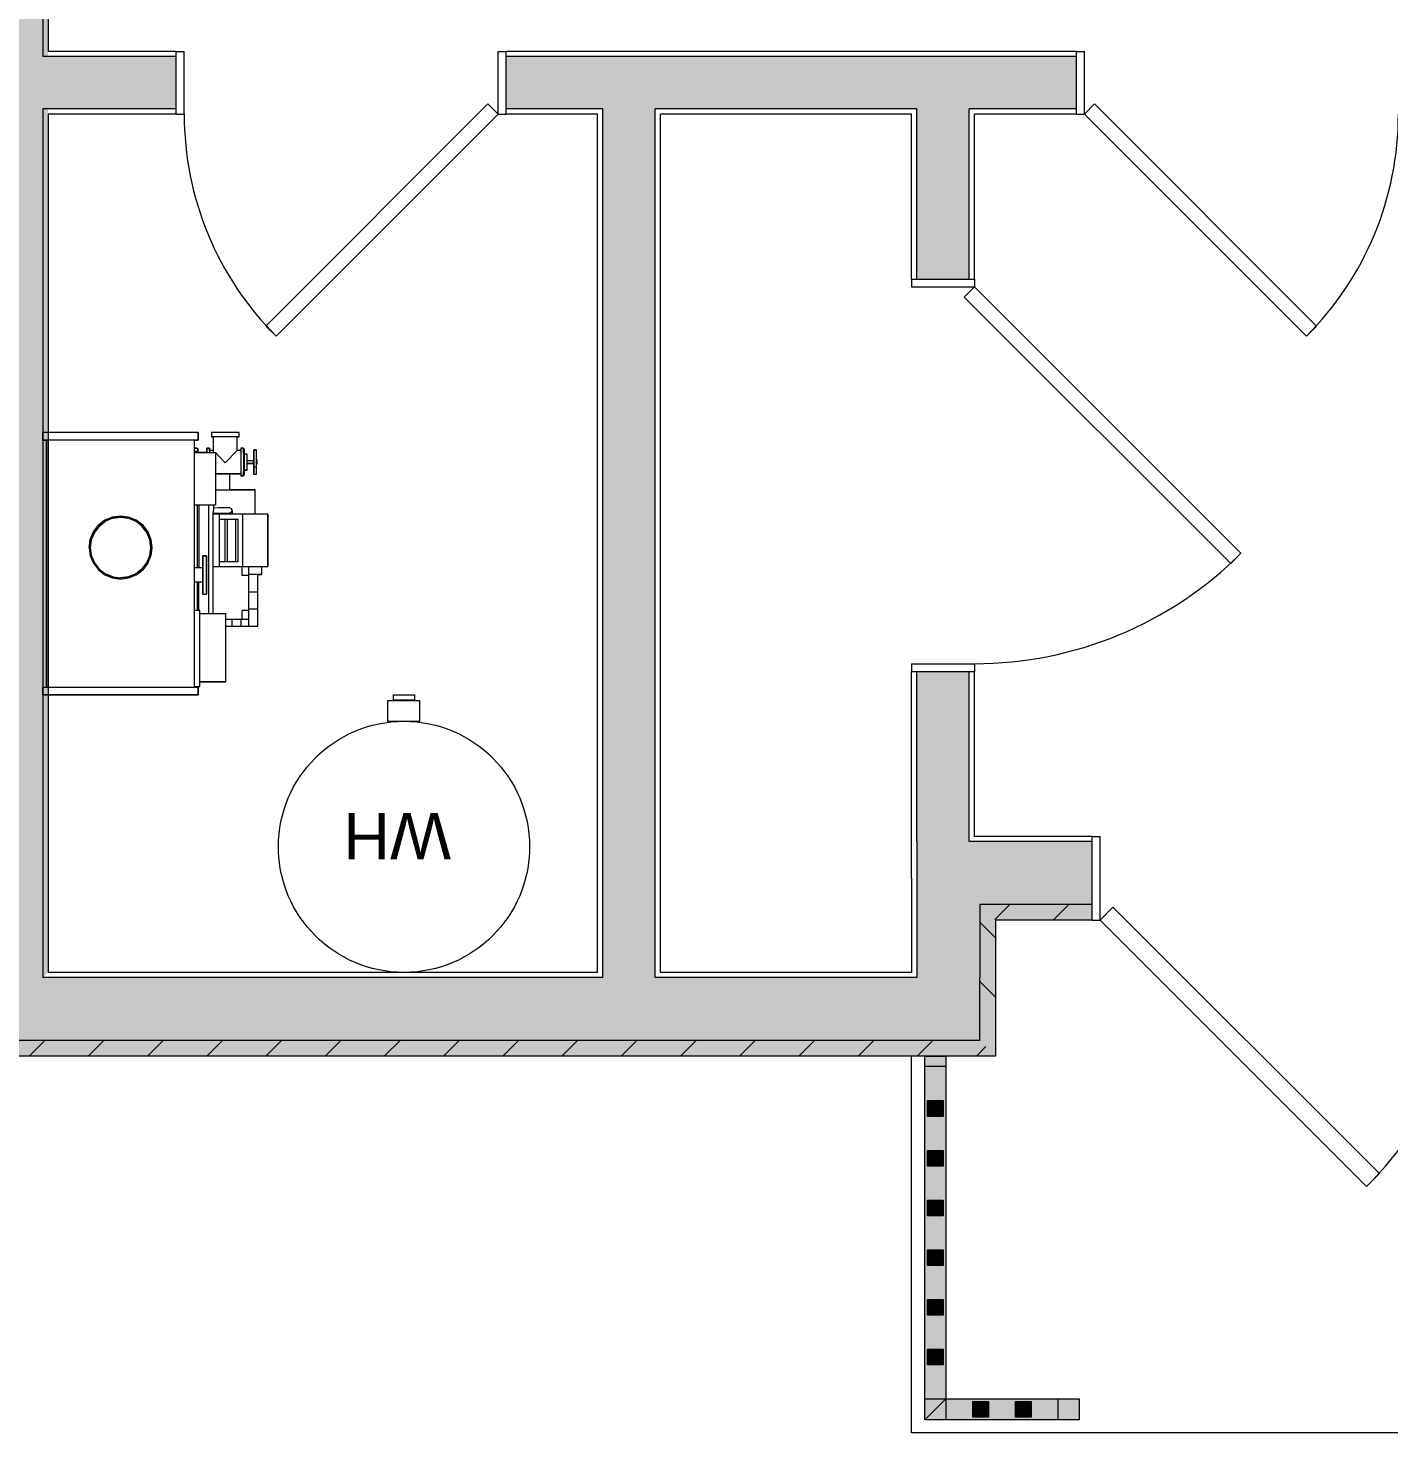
# Model space of a CAD drawing. Header units: inches. Extents: x 99 to 12024, y -5408 to 2559.
# Drawn here: x 8637.7 to 8767.7, y -4034.8 to -3900.6 of the extents above; entities that cross this region are included whole.
import ezdxf

# ---------------------------------------------------------------- set-up
doc = ezdxf.new("R2010")
doc.units = ezdxf.units.IN
doc.header["$LTSCALE"] = 96
doc.header["$MEASUREMENT"] = 0
doc.linetypes.add('ISO08W100', pattern=[0.96, 0.48, -0.12, 0.24, -0.12])
for name, color, linetype, lineweight in [('Doors', 5, 'Continuous', 5), ('Fixtures_ Interior', 231, 'Continuous', 0), ('Walls_  Invisible', 1, 'ISO08W100', 0), ('Walls_  Normal', 6, 'Continuous', 13), ('Walls_  Railings', 7, 'Continuous', 5)]:
    doc.layers.add(name, color=color, linetype=linetype, lineweight=lineweight)
doc.styles.get("Standard").update_dxf_attribs({"font": 'arial.ttf'})

# ---------------------------------------------------------------- blocks, each defined once
blk = doc.blocks.new('Oil Boiler CAD')
at = {"layer": 'Fixtures_ Interior', "lineweight": 0, "transparency": 33554687}
for p, q in [((-12.5, 6.68), (-12.5, 21.55)), ((-11.8, 21.55), (-12.5, 21.55)), ((-11.8, 6.68), (-11.8, 21.55)), ((11.8, 6.68), (11.8, 21.55)), ((12.5, 21.55), (11.8, 21.55)), ((12.5, 6.68), (12.5, 21.55)), ((11.8, 21.2), (-11.8, 21.2)), ((-4.15, 15.61), (-3.67, 16.23)), ((-3.6, 16.16), (-4.06, 15.56)), ((-3.05, 16.71), (-3.67, 16.23)), ((-3.6, 16.16), (-3, 16.62)), ((-2.33, 17.01), (-3.05, 16.71)), ((-2.3, 16.91), (-3, 16.62)), ((-1.55, 17.11), (-2.33, 17.01)), ((-1.55, 17.01), (-2.3, 16.91)), ((-1.55, 17.11), (-0.77, 17.01)), ((-0.8, 16.91), (-1.55, 17.01)), ((-0.8, 16.91), (-0.1, 16.62)), ((-0.77, 17.01), (-0.05, 16.71)), ((-0.1, 16.62), (0.5, 16.16)), ((-0.05, 16.71), (0.57, 16.23)), ((0.5, 16.16), (0.96, 15.56)), ((0.57, 16.23), (1.05, 15.61)), ((-4.45, 14.89), (-4.55, 14.11)), ((-4.45, 14.89), (-4.15, 15.61)), ((-4.35, 14.86), (-4.45, 14.11)), ((-4.35, 14.86), (-4.06, 15.56)), ((1.25, 14.86), (0.96, 15.56)), ((1.35, 14.89), (1.05, 15.61)), ((1.25, 14.86), (1.35, 14.11)), ((1.45, 14.11), (1.35, 14.89)), ((-4.45, 13.34), (-4.55, 14.11)), ((-4.45, 14.11), (-4.35, 13.36)), ((1.25, 13.36), (1.35, 14.11)), ((1.45, 14.11), (1.35, 13.34)), ((-4.15, 12.61), (-4.45, 13.34)), ((-4.35, 13.36), (-4.06, 12.66)), ((-3.67, 11.99), (-4.15, 12.61)), ((-3.6, 12.06), (-4.06, 12.66)), ((-3, 11.6), (-3.6, 12.06)), ((-0.1, 11.6), (0.5, 12.06)), ((0.5, 12.06), (0.96, 12.66)), ((1.05, 12.61), (0.57, 11.99)), ((0.96, 12.66), (1.25, 13.36)), ((1.05, 12.61), (1.35, 13.34)), ((-3.67, 11.99), (-3.05, 11.51)), ((-3.05, 11.51), (-2.33, 11.21)), ((-3, 11.6), (-2.3, 11.31)), ((-2.33, 11.21), (-1.55, 11.11)), ((-2.3, 11.31), (-1.55, 11.21)), ((-0.8, 11.31), (-1.55, 11.21)), ((-1.55, 11.11), (-0.77, 11.21)), ((-0.1, 11.6), (-0.8, 11.31)), ((-0.05, 11.51), (-0.77, 11.21)), ((-0.05, 11.51), (0.57, 11.99)), ((11.8, 7.03), (-11.8, 7.03)), ((-11.01, 7.03), (-11.01, 6.81)), ((-11.01, 6.81), (-11, 6.73)), ((-11, 6.73), (-10.62, 6.73)), ((-10.72, 6.81), (-10.72, 7.03)), ((-10.71, 6.73), (-10.72, 6.81)), ((-10.62, 7.03), (-10.62, 5.03)), ((-5.62, 7.03), (-5.62, 5.03)), ((0.38, 6.73), (-5.62, 6.73)), ((0.38, 6.23), (0.38, 7.03)), ((1.76, 6.23), (1.76, 7.03)), ((4.44, 6.73), (1.76, 6.73)), ((4.44, 6.53), (4.44, 7.03)), ((11.7, 7.03), (11.7, 6.53)), ((-12.5, 6.68), (-11.8, 6.68)), ((-12.5, 2.76), (-12.5, 5.41)), ((-12.5, 5.41), (-12.09, 5.41)), ((-12.09, 2.76), (-12.09, 5.41)), ((-10.62, 5.86), (-11.02, 5.86)), ((-11.02, 5.86), (-11.02, 5.61)), ((-11.02, 5.61), (-10.62, 5.61)), ((-10.62, 6.68), (-10.96, 6.68)), ((-5.62, 6.6), (0.38, 6.6)), ((2.9, 6.23), (-0.76, 6.23)), ((-0.76, 6.23), (-0.76, 5.89)), ((-0.76, 5.89), (2.9, 5.89)), ((4.44, 6.6), (1.76, 6.6)), ((2.9, 6.23), (2.9, 5.89)), ((11.7, 6.53), (4.44, 6.53)), ((4.75, 6.53), (4.75, 4.03)), ((11.25, 4.03), (11.25, 6.53)), ((11.8, 6.68), (12.5, 6.68)), ((-10.8, 5.23), (-10.62, 5.23)), ((-10.62, 5.03), (-5.62, 5.03)), ((-8.59, 2.6), (-8.59, 5.03)), ((-8.55, 3.66), (-8.55, 5.03)), ((-7.05, 5.03), (-7.05, 1.23)), ((-5.32, 4.74), (-5.31, 5.2)), ((-5.32, 3.66), (-5.32, 4.74)), ((-4.73, 0), (-4.73, 5.26)), ((-4.73, 4.66), (0.27, 4.66)), ((-4.23, 2.84), (-4.23, 4.66)), ((-4.23, 4.14), (-0.22, 4.14)), ((-0.22, 4.66), (-0.22, 2.84)), ((0.27, 5.26), (0.27, 0)), ((11.25, 4.03), (4.75, 4.03)), ((5.27, 4.03), (5.27, 1.82)), ((5.95, 4.03), (5.95, 0.98)), ((-12.09, 2.76), (-12.5, 2.76)), ((-10.79, 2.95), (-12.09, 2.95)), ((-7.05, 3.66), (-8.55, 3.66)), ((-5.32, 3.66), (-5.26, 3.48)), ((-5.09, 3.41), (-5.26, 3.48)), ((-4.91, 3.48), (-5.09, 3.41)), ((-5.09, 3.41), (-4.73, 3.41)), ((-4.91, 3.48), (-4.83, 3.66)), ((-0.22, 3.87), (-4.23, 3.87)), ((-0.22, 3.06), (-4.23, 3.06)), ((-0.22, 2.84), (-4.23, 2.84)), ((5.27, 3.45), (5.95, 3.45)), ((-11.02, 2.6), (-8.37, 2.6)), ((-11.02, 2.35), (-11.02, 2.6)), ((-11.02, 2.35), (-8.37, 2.35)), ((-10.92, 2.35), (-10.92, 2.25)), ((-8.47, 2.25), (-10.92, 2.25)), ((-8.54, 1.35), (-10.85, 1.35)), ((-10.85, 1.35), (-10.85, 1.1)), ((-10.44, 2), (-10.44, 2.25)), ((-8.94, 2), (-10.44, 2)), ((-9.83, 1.37), (-9.83, 2)), ((-9.56, 1.37), (-9.83, 1.37)), ((-9.56, 1.37), (-9.56, 2)), ((-8.94, 2), (-8.94, 2.25)), ((-8.54, 1.35), (-8.54, 1.1)), ((-8.47, 2.35), (-8.47, 2.25)), ((-8.37, 2.35), (-8.37, 2.6)), ((0.27, 2.4), (-4.73, 2.4)), ((1.11, 2.46), (0.27, 2.46)), ((5.95, 1.82), (0.27, 1.82)), ((1.02, 0.58), (1.02, 1.82)), ((1.11, 1.82), (1.11, 2.46)), ((2.67, 1.82), (2.67, 0.98)), ((4.31, 0.98), (4.31, 1.82)), ((5.27, 2.46), (4.44, 2.46)), ((4.44, 1.82), (4.44, 2.46)), ((5.27, 2.59), (5.95, 2.59)), ((-8.54, 1.1), (-10.85, 1.1)), ((-9.9, 1.1), (-9.9, 1.03)), ((-9.49, 1.03), (-9.9, 1.03)), ((-9.49, 1.03), (-9.49, 1.1)), ((-4.73, 1.23), (-7.05, 1.23)), ((-4.73, 0), (0.27, 0)), ((1.02, 0.58), (0.27, 0.58)), ((5.95, 0.98), (1.02, 0.98))]:
    blk.add_line(p, q, dxfattribs=at)
for points in [[(-12.5, 2.92), (-12.5, 3.22), (-12.5, 3.63), (-12.5, 4.09), (-12.5, 4.55), (-12.5, 4.95), (-12.5, 5.25), (-12.5, 5.41), (-12.09, 5.41), (-12.09, 5.23), (-10.8, 5.23), (-10.8, 5.61), (-10.86, 5.61), (-11.02, 5.61), (-11.02, 5.86), (-10.86, 5.86), (-10.62, 5.86), (-10.62, 6.68), (-10.7, 6.68), (-10.96, 6.68), (-11, 6.73), (-11.01, 6.81), (-11.01, 7.03), (-11.8, 7.03), (-11.8, 6.68), (-12.5, 6.68), (-12.5, 21.55), (-11.8, 21.55), (-11.8, 21.2), (11.8, 21.2), (11.8, 21.55), (12.5, 21.55), (12.5, 6.68), (11.8, 6.68), (11.8, 7.03), (11.7, 7.03), (11.7, 6.53), (11.25, 6.53), (11.25, 4.03), (5.95, 4.03), (5.95, 3.45), (5.95, 2.59), (5.95, 1.82), (5.95, 1.28), (5.95, 0.98), (4.31, 0.98), (2.67, 0.98), (1.02, 0.98), (1.02, 0.93), (1.02, 0.58), (0.27, 0.58), (0.27, 0.42), (0.27, 0), (-4.73, 0), (-4.73, 0.42), (-4.73, 0.66), (-4.73, 1.23), (-7.05, 1.23), (-7.05, 1.5), (-7.05, 2), (-7.05, 2.68), (-7.05, 3.45), (-7.05, 3.66), (-8.55, 3.66), (-8.55, 5.03), (-8.59, 5.03), (-8.59, 2.6), (-8.53, 2.6), (-8.37, 2.6), (-8.37, 2.35), (-8.53, 2.35), (-8.83, 2.35), (-8.47, 2.35), (-8.47, 2.25), (-8.94, 2.25), (-8.94, 2), (-9.04, 2), (-9.32, 2), (-9.56, 2), (-9.56, 1.37), (-9.44, 1.35), (-9.95, 1.35), (-9.83, 1.37), (-9.83, 2), (-10.07, 2), (-10.34, 2), (-10.44, 2), (-10.44, 2.25), (-10.92, 2.25), (-10.92, 2.35), (-10.56, 2.35), (-10.86, 2.35), (-11.02, 2.35), (-11.02, 2.6), (-10.86, 2.6), (-10.8, 2.6), (-10.79, 2.95), (-12.09, 2.95), (-12.09, 2.76), (-12.5, 2.76)], [(-4.45, 14.89), (-4.15, 15.61), (-3.67, 16.23), (-3.05, 16.71), (-2.33, 17.01), (-1.55, 17.11), (-0.77, 17.01), (-0.05, 16.71), (0.57, 16.23), (1.05, 15.61), (1.35, 14.89), (1.45, 14.11), (1.35, 13.34), (1.05, 12.61), (0.57, 11.99), (-0.05, 11.51), (-0.77, 11.21), (-1.55, 11.11), (-2.33, 11.21), (-3.05, 11.51), (-3.67, 11.99), (-4.15, 12.61), (-4.45, 13.34), (-4.55, 14.11)], [(-4.35, 14.86), (-4.06, 15.56), (-3.6, 16.16), (-3, 16.62), (-2.3, 16.91), (-1.55, 17.01), (-0.8, 16.91), (-0.1, 16.62), (0.5, 16.16), (0.96, 15.56), (1.25, 14.86), (1.35, 14.11), (1.25, 13.36), (0.96, 12.66), (0.5, 12.06), (-0.1, 11.6), (-0.8, 11.31), (-1.55, 11.21), (-2.3, 11.31), (-3, 11.6), (-3.6, 12.06), (-4.06, 12.66), (-4.35, 13.36), (-4.45, 14.11)], [(-0.76, 6.23), (0.38, 6.23), (1.76, 6.23), (2.9, 6.23), (2.9, 5.89), (-0.76, 5.89)], [(-8.54, 1.1), (-10.85, 1.1), (-10.85, 1.35), (-8.54, 1.35)], [(-9.21, 1.35), (-8.54, 1.35), (-8.54, 1.1), (-9.21, 1.1)], [(-9.78, 1.1), (-9.61, 1.1), (-9.49, 1.1), (-9.49, 1.03), (-9.61, 1.03), (-9.78, 1.03), (-9.9, 1.03), (-9.9, 1.1)]]:
    blk.add_lwpolyline(points, close=True, dxfattribs=at)
for points in [[(-12.09, 5.23), (-10.8, 5.23), (-10.8, 5.61)], [(-5.62, 5.75), (-5.61, 5.68), (4.75, 5.68)], [(-10.79, 2.95), (-9.63, 4.09), (-10.62, 5.03)], [(-5.62, 5.2), (-5.3, 5.2), (-5.17, 5.2), (-4.84, 5.26), (4.75, 5.26)], [(-4.84, 5.26), (-4.83, 4.64), (-4.83, 3.66)]]:
    blk.add_lwpolyline(points, dxfattribs=at)
blk = doc.blocks.new('Large Gas WH')
at = {"layer": 'Fixtures_ Interior', "lineweight": 0, "transparency": 33554687}
for p, q in [((-1.53, 23.99), (-1.53, 25.99)), ((-1.53, 25.99), (1.47, 25.99)), ((-1.01, 26.01), (-1.01, 26.51)), ((-1.01, 26.51), (0.99, 26.51)), ((0.99, 26.01), (-1.01, 26.01)), ((0.99, 26.51), (0.99, 26.01)), ((1.47, 25.99), (1.47, 23.99)), ((1.47, 23.99), (-1.53, 23.99))]:
    blk.add_line(p, q, dxfattribs=at)
blk.add_circle((0, 12), 12, dxfattribs=at)
at = {"layer": 'Fixtures_ Interior', "lineweight": 0, "transparency": 33554687, "insert": (4.5, 15.22), "char_height": 4.4186, "width": 10.4434, "attachment_point": 7, "rotation": 180}
blk.add_mtext('\\fArial|b0|i0|c0|p0;WH\\P', dxfattribs=at)

msp = doc.modelspace()

# ---------------------------------------------------------------- linework, layer by layer
at = {"layer": 'Doors', "transparency": 33554687}
for p, q in [((8651.87, -3902.79), (8652.62, -3902.79)), ((8651.87, -3908.79), (8651.87, -3902.79)), ((8652.62, -3908.79), (8652.62, -3902.79)), ((8682.62, -3902.79), (8683.37, -3902.79)), ((8682.62, -3908.79), (8682.62, -3902.79)), ((8683.37, -3908.79), (8683.37, -3902.79)), ((8737.87, -3902.79), (8738.62, -3902.79)), ((8737.87, -3908.79), (8737.87, -3902.79)), ((8738.62, -3908.79), (8738.62, -3902.79)), ((8681.64, -3907.81), (8660.43, -3929.03)), ((8681.64, -3907.81), (8682.62, -3908.79)), ((8739.59, -3907.81), (8738.62, -3908.79)), ((8739.59, -3907.81), (8760.8, -3929.03)), ((8651.87, -3908.79), (8652.62, -3908.79)), ((8682.62, -3908.79), (8661.4, -3930)), ((8682.62, -3908.79), (8683.37, -3908.79)), ((8737.87, -3908.79), (8738.62, -3908.79)), ((8738.62, -3908.79), (8759.83, -3930)), ((8722.12, -3924.54), (8722.12, -3925.29)), ((8722.12, -3924.54), (8728.12, -3924.54)), ((8728.12, -3924.54), (8728.12, -3925.29)), ((8722.12, -3925.29), (8728.12, -3925.29)), ((8727.14, -3926.26), (8728.12, -3925.29)), ((8728.12, -3925.29), (8753.57, -3950.74)), ((8727.14, -3926.26), (8752.6, -3951.71)), ((8661.4, -3930), (8660.43, -3929.03)), ((8759.83, -3930), (8760.8, -3929.03)), ((8753.57, -3950.74), (8752.6, -3951.71)), ((8722.12, -3961.29), (8722.12, -3962.04)), ((8722.12, -3961.29), (8728.12, -3961.29)), ((8722.12, -3962.04), (8728.12, -3962.04)), ((8728.12, -3961.29), (8728.12, -3962.04)), ((8739.37, -3977.79), (8740.12, -3977.79)), ((8739.37, -3985.79), (8739.37, -3977.79)), ((8740.12, -3985.79), (8740.12, -3977.79)), ((8741.35, -3984.55), (8740.12, -3985.79)), ((8741.35, -3984.55), (8766.81, -4010)), ((8739.37, -3985.79), (8740.12, -3985.79)), ((8740.12, -3985.79), (8765.57, -4011.24)), ((8765.57, -4011.24), (8766.81, -4010)), ((8780.12, -4034.79), (8738.12, -4034.79))]:
    msp.add_line(p, q, dxfattribs=at)
for centre, radius, start, end in [((8682.62, -3908.79), 30, 180, 225), ((8738.62, -3908.79), 30, 315, 0), ((8728.12, -3925.29), 36, 270, 315), ((8740.12, -3985.79), 36, 315, 0)]:
    msp.add_arc(centre, radius, start, end, dxfattribs=at)
at = {"layer": 'Walls_  Invisible', "transparency": 33554687}
for p, q in [((8735.65, -3985.79), (8737.15, -3984.29)), ((8730.12, -3987.49), (8728.62, -3985.99)), ((8728.62, -3991.65), (8730.12, -3993.15)), ((8637.8, -3998.79), (8639.3, -3997.29)), ((8643.46, -3998.79), (8644.96, -3997.29)), ((8649.12, -3998.79), (8650.62, -3997.29)), ((8654.77, -3998.79), (8656.27, -3997.29)), ((8660.43, -3998.79), (8661.93, -3997.29)), ((8666.09, -3998.79), (8667.59, -3997.29)), ((8671.74, -3998.79), (8673.24, -3997.29)), ((8677.4, -3998.79), (8678.9, -3997.29)), ((8683.06, -3998.79), (8684.56, -3997.29)), ((8688.71, -3998.79), (8690.21, -3997.29)), ((8694.37, -3998.79), (8695.87, -3997.29)), ((8700.03, -3998.79), (8701.53, -3997.29)), ((8705.68, -3998.79), (8707.18, -3997.29)), ((8711.34, -3998.79), (8712.84, -3997.29)), ((8717, -3998.79), (8718.5, -3997.29)), ((8722.65, -3998.79), (8724.15, -3997.29))]:
    msp.add_line(p, q, dxfattribs=at)
at = {"layer": 'Walls_  Normal', "transparency": 33554687}
for p, q in [((8639.12, -3646.29), (8639.12, -3903.29)), ((8639.62, -3646.79), (8639.62, -3902.79)), ((8651.87, -3902.79), (8639.62, -3902.79)), ((8651.87, -3908.79), (8651.87, -3902.79)), ((8683.37, -3908.79), (8683.37, -3902.79)), ((8737.87, -3902.79), (8683.37, -3902.79)), ((8737.87, -3908.79), (8737.87, -3902.79)), ((8651.87, -3903.29), (8639.12, -3903.29)), ((8651.87, -3908.29), (8651.87, -3903.29)), ((8683.37, -3908.29), (8683.37, -3903.29)), ((8737.87, -3903.29), (8683.37, -3903.29)), ((8737.87, -3908.29), (8737.87, -3903.29)), ((8639.12, -3908.29), (8639.12, -3991.29)), ((8651.87, -3908.29), (8639.12, -3908.29)), ((8692.62, -3908.29), (8683.37, -3908.29)), ((8692.62, -3991.29), (8692.62, -3908.29)), ((8697.62, -3991.29), (8697.62, -3908.29)), ((8722.62, -3908.29), (8697.62, -3908.29)), ((8722.62, -3924.54), (8722.62, -3908.29)), ((8737.87, -3908.29), (8727.62, -3908.29)), ((8727.62, -3924.54), (8727.62, -3908.29)), ((8639.62, -3908.79), (8639.62, -3990.79)), ((8651.87, -3908.79), (8639.62, -3908.79)), ((8692.12, -3908.79), (8683.37, -3908.79)), ((8692.12, -3990.79), (8692.12, -3908.79)), ((8698.12, -3990.79), (8698.12, -3908.79)), ((8722.12, -3908.79), (8698.12, -3908.79)), ((8722.12, -3924.54), (8722.12, -3908.79)), ((8737.87, -3908.79), (8728.12, -3908.79)), ((8728.12, -3924.54), (8728.12, -3908.79)), ((8722.12, -3924.54), (8728.12, -3924.54)), ((8722.62, -3924.54), (8727.62, -3924.54)), ((8722.12, -3981.79), (8722.12, -3962.04)), ((8722.12, -3962.04), (8728.12, -3962.04)), ((8722.62, -3978.29), (8722.62, -3962.04)), ((8722.62, -3962.04), (8727.62, -3962.04)), ((8727.62, -3978.29), (8727.62, -3962.04)), ((8728.12, -3977.79), (8728.12, -3962.04)), ((8739.37, -3977.79), (8728.12, -3977.79)), ((8739.37, -3985.79), (8739.37, -3977.79)), ((8722.62, -3978.29), (8722.62, -3991.29)), ((8728.62, -3978.29), (8727.62, -3978.29)), ((8739.37, -3978.29), (8728.62, -3978.29)), ((8739.37, -3984.29), (8739.37, -3978.29)), ((8722.12, -3981.79), (8722.12, -3990.79)), ((8728.62, -3984.29), (8728.62, -3991.29)), ((8739.37, -3984.29), (8728.62, -3984.29)), ((8730.06, -3985.73), (8731.5, -3984.29)), ((8730.12, -3985.79), (8730.12, -3998.79)), ((8739.37, -3985.79), (8730.12, -3985.79)), ((8692.62, -3991.29), (8639.12, -3991.29)), ((8692.12, -3990.79), (8639.62, -3990.79)), ((8722.62, -3991.29), (8697.62, -3991.29)), ((8722.12, -3990.79), (8698.12, -3990.79)), ((8728.62, -3997.29), (8728.62, -3991.29)), ((8728.62, -3997.29), (8541.62, -3997.29)), ((8728.31, -3998.79), (8729.21, -3997.88)), ((8730.12, -3998.79), (8540.12, -3998.79))]:
    msp.add_line(p, q, dxfattribs=at)
at = {"layer": 'Walls_  Normal', "color": 252, "true_color": 0x949494, "transparency": 33554687}
for points in [[(8639.12, -3646.29), (8639.12, -3991.29), (8635.62, -3646.29), (8635.62, -3991.29)], [(8651.87, -3908.29), (8639.12, -3908.29), (8651.87, -3903.29), (8639.12, -3903.29)], [(8737.87, -3908.29), (8683.37, -3908.29), (8737.87, -3903.29), (8683.37, -3903.29)], [(8692.62, -3991.29), (8692.62, -3908.29), (8697.62, -3991.29), (8697.62, -3908.29)], [(8722.62, -3924.54), (8722.62, -3908.29), (8727.62, -3924.54), (8727.62, -3908.29)], [(8722.62, -3978.29), (8722.62, -3962.04), (8727.62, -3978.29), (8727.62, -3962.04)], [(8728.62, -3978.29), (8728.62, -3991.29), (8722.62, -3978.29), (8722.62, -3991.29)], [(8739.37, -3984.29), (8728.62, -3984.29), (8739.37, -3978.29), (8728.62, -3978.29)], [(8730.12, -3985.79), (8730.12, -3998.79), (8728.62, -3984.29), (8728.62, -3997.29)], [(8739.37, -3985.79), (8730.12, -3985.79), (8739.37, -3984.29), (8728.62, -3984.29)], [(8728.62, -3997.29), (8541.62, -3997.29), (8728.62, -3991.29), (8541.62, -3991.29)], [(8730.12, -3998.79), (8540.12, -3998.79), (8728.62, -3997.29), (8541.62, -3997.29)]]:
    msp.add_solid(points, dxfattribs=at)
at = {"layer": 'Walls_  Normal', "color": 236, "true_color": 0x7a003d, "transparency": 33554687}
for points in [[(8639.62, -3646.79), (8639.62, -3908.79), (8639.12, -3646.29), (8639.12, -3908.29)], [(8639.62, -3908.79), (8639.62, -3990.79), (8639.12, -3908.29), (8639.12, -3991.29)]]:
    msp.add_solid(points, dxfattribs=at)
at = {"layer": 'Walls_  Railings', "transparency": 33554687}
for p, q in [((8722.12, -4034.79), (8722.12, -3998.79)), ((8738.12, -4034.79), (8722.12, -4034.79))]:
    msp.add_line(p, q, dxfattribs=at)
for points in [[(8725.37, -3998.79), (8725.37, -3999.79), (8723.37, -3999.79), (8723.37, -3998.79)], [(8723.37, -4033.54), (8723.37, -3998.79), (8725.37, -3998.79), (8725.37, -4031.54)], [(8725.12, -4004.54), (8723.62, -4004.54), (8723.62, -4003.04), (8725.12, -4003.04)], [(8725.12, -4009.29), (8723.62, -4009.29), (8723.62, -4007.79), (8725.12, -4007.79)], [(8725.12, -4014.04), (8723.62, -4014.04), (8723.62, -4012.54), (8725.12, -4012.54)], [(8725.12, -4018.79), (8723.62, -4018.79), (8723.62, -4017.29), (8725.12, -4017.29)], [(8725.12, -4023.54), (8723.62, -4023.54), (8723.62, -4022.04), (8725.12, -4022.04)], [(8725.12, -4028.29), (8723.62, -4028.29), (8723.62, -4026.79), (8725.12, -4026.79)], [(8723.37, -4033.54), (8723.37, -4031.54), (8725.37, -4031.54), (8725.37, -4033.54)], [(8738.12, -4033.54), (8723.37, -4033.54), (8725.37, -4031.54), (8738.12, -4031.54)], [(8729.45, -4031.79), (8729.45, -4033.29), (8727.95, -4033.29), (8727.95, -4031.79)], [(8733.53, -4031.79), (8733.53, -4033.29), (8732.03, -4033.29), (8732.03, -4031.79)], [(8738.12, -4031.54), (8738.12, -4033.54), (8736.12, -4033.54), (8736.12, -4031.54)]]:
    msp.add_lwpolyline(points, close=True, dxfattribs=at)
at = {"layer": 'Walls_  Railings', "color": 252, "true_color": 0x949494, "transparency": 33554687}
for points in [[(8725.37, -3999.79), (8723.37, -3999.79), (8725.37, -3999.79), (8725.37, -3998.79)], [(8725.37, -3998.79), (8723.37, -3999.79), (8725.37, -3998.79), (8723.37, -3998.79)], [(8725.37, -4031.54), (8723.37, -4033.54), (8725.37, -4031.54), (8723.37, -3998.79)], [(8725.37, -4031.54), (8723.37, -3998.79), (8725.37, -4031.54), (8725.37, -3998.79)], [(8723.62, -4004.54), (8723.62, -4003.04), (8723.62, -4004.54), (8725.12, -4004.54)], [(8725.12, -4004.54), (8723.62, -4003.04), (8725.12, -4004.54), (8725.12, -4003.04)], [(8723.62, -4009.29), (8723.62, -4007.79), (8723.62, -4009.29), (8725.12, -4009.29)], [(8725.12, -4009.29), (8723.62, -4007.79), (8725.12, -4009.29), (8725.12, -4007.79)], [(8723.62, -4014.04), (8723.62, -4012.54), (8723.62, -4014.04), (8725.12, -4014.04)], [(8725.12, -4014.04), (8723.62, -4012.54), (8725.12, -4014.04), (8725.12, -4012.54)], [(8723.62, -4018.79), (8723.62, -4017.29), (8723.62, -4018.79), (8725.12, -4018.79)], [(8725.12, -4018.79), (8723.62, -4017.29), (8725.12, -4018.79), (8725.12, -4017.29)], [(8723.62, -4023.54), (8723.62, -4022.04), (8723.62, -4023.54), (8725.12, -4023.54)], [(8725.12, -4023.54), (8723.62, -4022.04), (8725.12, -4023.54), (8725.12, -4022.04)], [(8723.62, -4028.29), (8723.62, -4026.79), (8723.62, -4028.29), (8725.12, -4028.29)], [(8725.12, -4028.29), (8723.62, -4026.79), (8725.12, -4028.29), (8725.12, -4026.79)], [(8723.37, -4031.54), (8725.37, -4031.54), (8723.37, -4031.54), (8723.37, -4033.54)], [(8723.37, -4033.54), (8725.37, -4031.54), (8723.37, -4033.54), (8725.37, -4033.54)], [(8723.37, -4033.54), (8725.37, -4031.54), (8723.37, -4033.54), (8738.12, -4033.54)], [(8738.12, -4033.54), (8725.37, -4031.54), (8738.12, -4033.54), (8738.12, -4031.54)], [(8727.95, -4031.79), (8729.45, -4031.79), (8727.95, -4031.79), (8729.45, -4033.29)], [(8727.95, -4031.79), (8729.45, -4033.29), (8727.95, -4031.79), (8727.95, -4033.29)], [(8732.03, -4031.79), (8733.53, -4031.79), (8732.03, -4031.79), (8733.53, -4033.29)], [(8732.03, -4031.79), (8733.53, -4033.29), (8732.03, -4031.79), (8732.03, -4033.29)], [(8738.12, -4033.54), (8736.12, -4033.54), (8738.12, -4033.54), (8738.12, -4031.54)], [(8738.12, -4031.54), (8736.12, -4033.54), (8738.12, -4031.54), (8736.12, -4031.54)]]:
    msp.add_solid(points, dxfattribs=at)

# ---------------------------------------------------------------- block references
at = {"layer": 'Fixtures_ Interior', "transparency": 33554687, "xscale": -1.002500057220459, "yscale": 0.9976751804351807, "rotation": 89.99999999999993}
msp.add_blockref('Oil Boiler CAD', (8660.62, -3951.75), dxfattribs=at)
at = {"layer": 'Fixtures_ Interior', "transparency": 33554687}
msp.add_blockref('Large Gas WH', (8673.62, -3990.79), dxfattribs=at)

doc.saveas('drawing.dxf')
